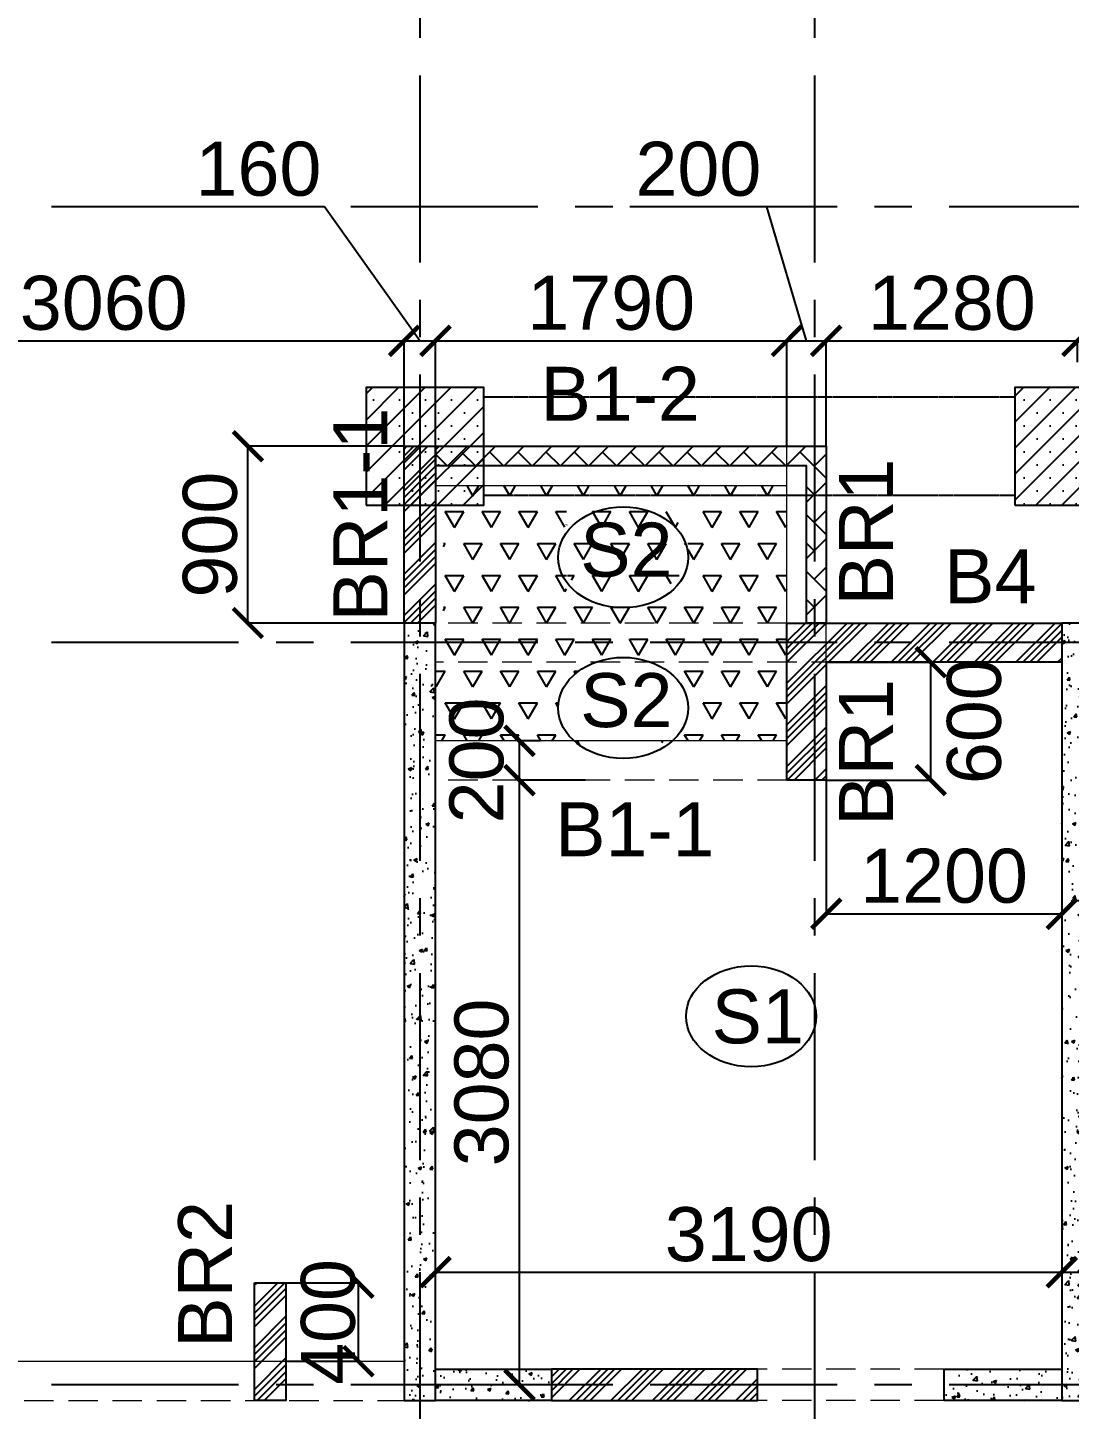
# Model space of a CAD drawing. Header units: inches. Extents: x -1898 to 127651, y -195120 to -109120.
# Drawn here: x 23325 to 28631, y -123195 to -116158 of the extents above; entities that cross this region are included whole.
import ezdxf

# ---------------------------------------------------------------- set-up
doc = ezdxf.new("R2010")
doc.units = ezdxf.units.IN
doc.header["$MEASUREMENT"] = 0
for name, pattern in [('CENTER', [50.8, 31.75, -6.35, 6.35, -6.35]), ('DASHED2', [9.525, 6.35, -3.175]), ('Hidden', [3, 2, -1])]:
    doc.linetypes.add(name, pattern=pattern)
for name, color, linetype in [('160 R.C. WALL HAT', 8, 'Continuous'), ('160 R.C.WALL', 6, 'Continuous'), ('AR-Column', 40, 'Continuous'), ('AR-Hidden', 251, 'DASHED2'), ('BAL. PARAPET WALL', 4, 'Continuous'), ('BEAM TEXT', 4, 'Continuous'), ('DIM', 251, 'Continuous'), ('GRID', 8, 'CENTER'), ('NON S.WALL HATCH', 8, 'Continuous'), ('NON STRUC R.C.WALL', 6, 'Continuous'), ('NON.STRUC.R.C.WALLS', 1, 'Continuous'), ('PARAPET WALL', 4, 'Continuous'), ('SUNKEN', 8, 'Continuous')]:
    doc.layers.add(name, color=color, linetype=linetype)
for name, color, linetype, lineweight in [('BEAMS', 3, 'Continuous', 0), ('SLAB CIR', 1, 'Continuous', 25), ('SLAB TXT', 3, 'Continuous', 0)]:
    doc.layers.add(name, color=color, linetype=linetype, lineweight=lineweight)
doc.styles.add('T200', font='sanss___.ttf', dxfattribs={"height": 275})
doc.styles.add('T300', font='sanss___.ttf', dxfattribs={"height": 350})
doc.dimstyles.new('T 200', dxfattribs={"dimtxt": 275, "dimasz": 150, "dimexe": 1, "dimexo": 0, "dimgap": 50, "dimtad": 1, "dimdec": 0, "dimrnd": 5, "dimdsep": 46, "dimtxsty": 'T200', "dimblk": 'ARCHTICK', "dimcen": 2.5, "dimdle": 1, "dimclrd": 5, "dimclre": 253, "dimclrt": 1, "dimadec": 0, "dimazin": 0, "dimtfac": 1, "dimtdec": 0, "dimtmove": 2, "dimatfit": 3, "dimfxl": 0, "dimarcsym": 0})
pattern_1 = [(45, (2346260.05, -240371.21), (-106.066017, 106.066017), []), (45, (2346295.4, -240371.21), (-106.066017, 106.066017), []), (45, (2346330.76, -240371.21), (-106.066017, 106.066017), []), (45, (2346366.12, -240371.21), (-106.066017, 106.066017), [])]
pattern_2 = [(50, (2184721.52, 112605.64), (179.315046, -15.688034), [18.75, -206.25]), (355, (2184721.52, 112605.64), (-34.687833, 188.048033), [15, -165]), (100.4514445, (2184736.47, 112604.33), (144.627212, 172.359998), [15.935048, -175.285528]), (46.1842, (2184721.52, 112655.64), (266.810333, -41.37982), [28.125, -309.375]), (96.635635, (2184743.76, 112652.2), (233.665486, 243.52965), [23.902586, -262.92844]), (351.184164, (2184721.52, 112655.64), (233.665486, 243.52965), [22.5, -247.5]), (21, (2184746.52, 112643.14), (149.226763, -100.654723), [18.75, -206.25]), (326, (2184746.52, 112643.14), (60.828833, 181.287511), [15, -165]), (71.451445, (2184758.96, 112634.75), (210.055594, 80.632788), [15.935047, -175.285528]), (37.5, (2184721.524, 112605.64), (3.0399638, 83.2234635), [0, -163, 0, -167.5, 0, -165.625]), (7.5, (2184721.52, 112605.64), (65.7673844, 98.602928), [0, -95.5, 0, -159.25, 0, -63.125]), (327.5, (2184665.774, 112605.64), (133.455609, -5.638718), [0, -62.5, 0, -195, 0, -258.75]), (317.5, (2184640.77, 112605.64), (145.7965423, 25.0262456), [0, -81.25, 0, -129.5, 0, -183.75])]
pattern_3 = [(45, (-131825.64, 75915.45), (-66.29126, 66.29126), []), (45, (-131759.35, 75915.45), (-66.29126, 66.29126), [0, -93.75])]

# ---------------------------------------------------------------- blocks, each defined once
blk = doc.blocks.new('_ARCHTICK')
at = {"color": 0, "linetype": 'ByBlock', "const_width": 0.15}
blk.add_lwpolyline([(-0.5, -0.5), (0.5, 0.5)], dxfattribs=at)
blk = doc.blocks.new('*D15')
at = {"layer": 'Defpoints', "color": 0}
for p in [(24640.4, -122550.2, 14.7), (25009.6, -122550.2), (24640.4, -122950.2, 14.7)]:
    blk.add_point(p, dxfattribs=at)
at = {"layer": 'DIM', "color": 253, "lineweight": -2}
for p, q in [((24640.4, -122550.2), (25010.6, -122550.2)), ((24640.4, -122950.2), (25010.6, -122950.2))]:
    blk.add_line(p, q, dxfattribs=at)
at = {"layer": 'DIM', "color": 5, "lineweight": -2}
blk.add_line((25009.6, -122951.2), (25009.6, -122549.2), dxfattribs=at)
at = {"layer": 'DIM', "color": 5, "lineweight": -2, "xscale": 150, "yscale": 150, "zscale": 150}
for p, rotation in [((25009.6, -122550.2), 90), ((25009.6, -122950.2), 270)]:
    blk.add_blockref('_ARCHTICK', p, dxfattribs=dict(at, rotation=rotation))
at = {"layer": 'DIM', "color": 1, "insert": (24856.2, -122750.2), "char_height": 275, "attachment_point": 5, "rotation": 90, "style": 'T200'}
blk.add_mtext('400', dxfattribs=at)
blk = doc.blocks.new('*D16')
at = {"layer": 'Defpoints', "color": 0}
for p in [(25402.4, -122512, 14.7), (28592.4, -122496.6), (28592.4, -122512, 14.7)]:
    blk.add_point(p, dxfattribs=at)
at = {"layer": 'DIM', "color": 5, "lineweight": -2}
blk.add_line((25401.4, -122496.6), (28593.4, -122496.6), dxfattribs=at)
at = {"layer": 'DIM', "color": 253, "lineweight": -2}
for p, q in [((25402.4, -122512), (25402.4, -122495.6)), ((28592.4, -122512), (28592.4, -122495.6))]:
    blk.add_line(p, q, dxfattribs=at)
at = {"layer": 'DIM', "color": 5, "lineweight": -2, "xscale": 150, "yscale": 150, "zscale": 150, "rotation": 180}
blk.add_blockref('_ARCHTICK', (25402.4, -122496.6), dxfattribs=at)
at = {"layer": 'DIM', "color": 5, "lineweight": -2, "xscale": 150, "yscale": 150, "zscale": 150}
blk.add_blockref('_ARCHTICK', (28592.4, -122496.6), dxfattribs=at)
at = {"layer": 'DIM', "color": 1, "insert": (26997.4, -122304.8), "char_height": 275, "attachment_point": 5, "style": 'T200'}
blk.add_mtext('3190', dxfattribs=at)
blk = doc.blocks.new('*D17')
at = {"layer": 'Defpoints', "color": 0}
for p in [(28592.4, -122512, 14.7), (28752.4, -122496.6), (28752.4, -122743.1, 14.7)]:
    blk.add_point(p, dxfattribs=at)
at = {"layer": 'DIM', "color": 5, "lineweight": -2}
for p, q in [((28672.4, -122496.6), (29015.8, -122078.6)), ((29015.8, -122078.6), (29688.1, -122078.6)), ((28591.4, -122496.6), (28753.4, -122496.6))]:
    blk.add_line(p, q, dxfattribs=at)
at = {"layer": 'DIM', "color": 253, "lineweight": -2}
for p, q in [((28592.4, -122512), (28592.4, -122495.6)), ((28752.4, -122743.1), (28752.4, -122495.6))]:
    blk.add_line(p, q, dxfattribs=at)
at = {"layer": 'DIM', "color": 5, "lineweight": -2, "xscale": 150, "yscale": 150, "zscale": 150, "rotation": 180}
blk.add_blockref('_ARCHTICK', (28592.4, -122496.6), dxfattribs=at)
at = {"layer": 'DIM', "color": 5, "lineweight": -2, "xscale": 150, "yscale": 150, "zscale": 150}
blk.add_blockref('_ARCHTICK', (28752.4, -122496.6), dxfattribs=at)
at = {"layer": 'DIM', "color": 1, "insert": (29352, -121886.7), "char_height": 275, "attachment_point": 5, "style": 'T200'}
blk.add_mtext('160', dxfattribs=at)
blk = doc.blocks.new('*D252')
at = {"layer": 'Defpoints', "color": 0}
for p in [(25242.4, -117753.1), (22182.4, -118290.2, 14.7), (25242.4, -118290.2, 14.7)]:
    blk.add_point(p, dxfattribs=at)
at = {"layer": 'DIM', "color": 5, "lineweight": -2}
blk.add_line((22181.4, -117753.1), (25243.4, -117753.1), dxfattribs=at)
at = {"layer": 'DIM', "color": 253, "lineweight": -2}
for p, q in [((22182.4, -118290.2), (22182.4, -117752.1)), ((25242.4, -118290.2), (25242.4, -117752.1))]:
    blk.add_line(p, q, dxfattribs=at)
at = {"layer": 'DIM', "color": 5, "lineweight": -2, "xscale": 150, "yscale": 150, "zscale": 150, "rotation": 180}
blk.add_blockref('_ARCHTICK', (22182.4, -117753.1), dxfattribs=at)
at = {"layer": 'DIM', "color": 5, "lineweight": -2, "xscale": 150, "yscale": 150, "zscale": 150}
blk.add_blockref('_ARCHTICK', (25242.4, -117753.1), dxfattribs=at)
at = {"layer": 'DIM', "color": 1, "insert": (23712.4, -117561.2), "char_height": 275, "attachment_point": 5, "style": 'T200'}
blk.add_mtext('3060', dxfattribs=at)
blk = doc.blocks.new('*D253')
at = {"layer": 'Defpoints', "color": 0}
for p in [(25402.4, -117753.1), (25242.4, -118290.2, 14.7), (25402.4, -118290.2, 14.7)]:
    blk.add_point(p, dxfattribs=at)
at = {"layer": 'DIM', "color": 5, "lineweight": -2}
for p, q in [((24836.7, -117070.3), (24164.4, -117070.3)), ((25322.4, -117753.1), (24836.7, -117070.3)), ((25241.4, -117753.1), (25403.4, -117753.1))]:
    blk.add_line(p, q, dxfattribs=at)
at = {"layer": 'DIM', "color": 253, "lineweight": -2}
for p, q in [((25242.4, -118290.2), (25242.4, -117752.1)), ((25402.4, -118290.2), (25402.4, -117752.1))]:
    blk.add_line(p, q, dxfattribs=at)
at = {"layer": 'DIM', "color": 5, "lineweight": -2, "xscale": 150, "yscale": 150, "zscale": 150, "rotation": 180}
blk.add_blockref('_ARCHTICK', (25242.4, -117753.1), dxfattribs=at)
at = {"layer": 'DIM', "color": 5, "lineweight": -2, "xscale": 150, "yscale": 150, "zscale": 150}
blk.add_blockref('_ARCHTICK', (25402.4, -117753.1), dxfattribs=at)
at = {"layer": 'DIM', "color": 1, "insert": (24500.6, -116878.4), "char_height": 275, "attachment_point": 5, "style": 'T200'}
blk.add_mtext('160', dxfattribs=at)
blk = doc.blocks.new('*D254')
at = {"layer": 'Defpoints', "color": 0}
for p in [(27192.4, -117753.1), (25402.4, -118290.2, 14.7), (27192.4, -118290.2, 14.7)]:
    blk.add_point(p, dxfattribs=at)
at = {"layer": 'DIM', "color": 5, "lineweight": -2}
blk.add_line((25401.4, -117753.1), (27193.4, -117753.1), dxfattribs=at)
at = {"layer": 'DIM', "color": 253, "lineweight": -2}
for p, q in [((25402.4, -118290.2), (25402.4, -117752.1)), ((27192.4, -118290.2), (27192.4, -117752.1))]:
    blk.add_line(p, q, dxfattribs=at)
at = {"layer": 'DIM', "color": 5, "lineweight": -2, "xscale": 150, "yscale": 150, "zscale": 150, "rotation": 180}
blk.add_blockref('_ARCHTICK', (25402.4, -117753.1), dxfattribs=at)
at = {"layer": 'DIM', "color": 5, "lineweight": -2, "xscale": 150, "yscale": 150, "zscale": 150}
blk.add_blockref('_ARCHTICK', (27192.4, -117753.1), dxfattribs=at)
at = {"layer": 'DIM', "color": 1, "insert": (26297.4, -117561.4), "char_height": 275, "attachment_point": 5, "style": 'T200'}
blk.add_mtext('1790', dxfattribs=at)
blk = doc.blocks.new('*D255')
at = {"layer": 'Defpoints', "color": 0}
for p in [(27392.4, -117753.1), (27192.4, -118290.2, 14.7), (27392.4, -118290.2, 14.7)]:
    blk.add_point(p, dxfattribs=at)
at = {"layer": 'DIM', "color": 5, "lineweight": -2}
for p, q in [((27090.5, -117070.3), (26392.2, -117070.3)), ((27292.4, -117753.1), (27090.5, -117070.3)), ((27191.4, -117753.1), (27393.4, -117753.1))]:
    blk.add_line(p, q, dxfattribs=at)
at = {"layer": 'DIM', "color": 253, "lineweight": -2}
for p, q in [((27192.4, -118290.2), (27192.4, -117752.1)), ((27392.4, -118290.2), (27392.4, -117752.1))]:
    blk.add_line(p, q, dxfattribs=at)
at = {"layer": 'DIM', "color": 5, "lineweight": -2, "xscale": 150, "yscale": 150, "zscale": 150, "rotation": 180}
blk.add_blockref('_ARCHTICK', (27192.4, -117753.1), dxfattribs=at)
at = {"layer": 'DIM', "color": 5, "lineweight": -2, "xscale": 150, "yscale": 150, "zscale": 150}
blk.add_blockref('_ARCHTICK', (27392.4, -117753.1), dxfattribs=at)
at = {"layer": 'DIM', "color": 1, "insert": (26741.3, -116878.6), "char_height": 275, "attachment_point": 5, "style": 'T200'}
blk.add_mtext('200', dxfattribs=at)
blk = doc.blocks.new('*D256')
at = {"layer": 'Defpoints', "color": 0}
for p in [(28672.4, -117753.1), (28672.4, -117861.4, 14.7), (27392.4, -118290.2, 14.7)]:
    blk.add_point(p, dxfattribs=at)
at = {"layer": 'DIM', "color": 5, "lineweight": -2}
blk.add_line((27391.4, -117753.1), (28673.4, -117753.1), dxfattribs=at)
at = {"layer": 'DIM', "color": 253, "lineweight": -2}
for p, q in [((27392.4, -118290.2), (27392.4, -117752.1)), ((28672.4, -117861.4), (28672.4, -117752.1))]:
    blk.add_line(p, q, dxfattribs=at)
at = {"layer": 'DIM', "color": 5, "lineweight": -2, "xscale": 150, "yscale": 150, "zscale": 150, "rotation": 180}
blk.add_blockref('_ARCHTICK', (27392.4, -117753.1), dxfattribs=at)
at = {"layer": 'DIM', "color": 5, "lineweight": -2, "xscale": 150, "yscale": 150, "zscale": 150}
blk.add_blockref('_ARCHTICK', (28672.4, -117753.1), dxfattribs=at)
at = {"layer": 'DIM', "color": 1, "insert": (28032.4, -117561.4), "char_height": 275, "attachment_point": 5, "style": 'T200'}
blk.add_mtext('1280', dxfattribs=at)
blk = doc.blocks.new('*D257')
at = {"layer": 'Defpoints', "color": 0}
for p in [(29952.4, -117753.1), (28672.4, -117861.4, 14.7), (29952.4, -118290.2, 14.7)]:
    blk.add_point(p, dxfattribs=at)
at = {"layer": 'DIM', "color": 5, "lineweight": -2}
blk.add_line((28671.4, -117753.1), (29953.4, -117753.1), dxfattribs=at)
at = {"layer": 'DIM', "color": 253, "lineweight": -2}
for p, q in [((28672.4, -117861.4), (28672.4, -117752.1)), ((29952.4, -118290.2), (29952.4, -117752.1))]:
    blk.add_line(p, q, dxfattribs=at)
at = {"layer": 'DIM', "color": 5, "lineweight": -2, "xscale": 150, "yscale": 150, "zscale": 150, "rotation": 180}
blk.add_blockref('_ARCHTICK', (28672.4, -117753.1), dxfattribs=at)
at = {"layer": 'DIM', "color": 5, "lineweight": -2, "xscale": 150, "yscale": 150, "zscale": 150}
blk.add_blockref('_ARCHTICK', (29952.4, -117753.1), dxfattribs=at)
at = {"layer": 'DIM', "color": 1, "insert": (29312.4, -117561.4), "char_height": 275, "attachment_point": 5, "style": 'T200'}
blk.add_mtext('1280', dxfattribs=at)
blk = doc.blocks.new('*D266')
at = {"layer": 'Defpoints', "color": 0}
for p in [(24446.7, -118290.2), (25242.4, -118290.2), (25242.4, -119190.2, 14.7)]:
    blk.add_point(p, dxfattribs=at)
at = {"layer": 'DIM', "color": 253, "lineweight": -2}
for p, q in [((25242.4, -118290.2), (24445.7, -118290.2)), ((25242.4, -119190.2), (24445.7, -119190.2))]:
    blk.add_line(p, q, dxfattribs=at)
at = {"layer": 'DIM', "color": 5, "lineweight": -2}
blk.add_line((24446.7, -119191.2), (24446.7, -118289.2), dxfattribs=at)
at = {"layer": 'DIM', "color": 5, "lineweight": -2, "xscale": 150, "yscale": 150, "zscale": 150}
for p, rotation in [((24446.7, -118290.2), 90), ((24446.7, -119190.2), 270)]:
    blk.add_blockref('_ARCHTICK', p, dxfattribs=dict(at, rotation=rotation))
at = {"layer": 'DIM', "color": 1, "insert": (24255, -118740.2), "char_height": 275, "attachment_point": 5, "rotation": 90, "style": 'T200'}
blk.add_mtext('900', dxfattribs=at)
blk = doc.blocks.new('*D267')
at = {"layer": 'Defpoints', "color": 0}
for p in [(27392.4, -119390.2, 14.7), (27924.8, -119390.2), (27392.4, -119990.2, 14.7)]:
    blk.add_point(p, dxfattribs=at)
at = {"layer": 'DIM', "color": 253, "lineweight": -2}
for p, q in [((27392.4, -119390.2), (27925.8, -119390.2)), ((27392.4, -119990.2), (27925.8, -119990.2))]:
    blk.add_line(p, q, dxfattribs=at)
at = {"layer": 'DIM', "color": 5, "lineweight": -2}
blk.add_line((27924.8, -119991.2), (27924.8, -119389.2), dxfattribs=at)
at = {"layer": 'DIM', "color": 5, "lineweight": -2, "xscale": 150, "yscale": 150, "zscale": 150}
for p, rotation in [((27924.8, -119390.2), 90), ((27924.8, -119990.2), 270)]:
    blk.add_blockref('_ARCHTICK', p, dxfattribs=dict(at, rotation=rotation))
at = {"layer": 'DIM', "color": 1, "insert": (28146.7, -119690.2), "char_height": 275, "attachment_point": 5, "rotation": 90, "style": 'T200'}
blk.add_mtext('600', dxfattribs=at)
blk = doc.blocks.new('*D269')
at = {"layer": 'Defpoints', "color": 0}
for p in [(25830.1, -119990.2), (26165.6, -119990.2, 14.7), (26165.6, -123070.2, 14.7)]:
    blk.add_point(p, dxfattribs=at)
at = {"layer": 'DIM', "color": 253, "lineweight": -2}
for p, q in [((26165.6, -119990.2), (25829.1, -119990.2)), ((26165.6, -123070.2), (25829.1, -123070.2))]:
    blk.add_line(p, q, dxfattribs=at)
at = {"layer": 'DIM', "color": 5, "lineweight": -2}
blk.add_line((25830.1, -123071.2), (25830.1, -119989.2), dxfattribs=at)
at = {"layer": 'DIM', "color": 5, "lineweight": -2, "xscale": 150, "yscale": 150, "zscale": 150}
for p, rotation in [((25830.1, -119990.2), 90), ((25830.1, -123070.2), 270)]:
    blk.add_blockref('_ARCHTICK', p, dxfattribs=dict(at, rotation=rotation))
at = {"layer": 'DIM', "color": 1, "insert": (25638.2, -121530.2), "char_height": 275, "attachment_point": 5, "rotation": 90, "style": 'T200'}
blk.add_mtext('3080', dxfattribs=at)
blk = doc.blocks.new('*D270')
at = {"layer": 'Defpoints', "color": 0}
for p in [(25830.1, -119790.2), (25936.9, -119790.2, 14.7), (26165.6, -119990.2, 14.7)]:
    blk.add_point(p, dxfattribs=at)
at = {"layer": 'DIM', "color": 253, "lineweight": -2}
for p, q in [((25936.9, -119790.2), (25829.1, -119790.2)), ((26165.6, -119990.2), (25829.1, -119990.2))]:
    blk.add_line(p, q, dxfattribs=at)
at = {"layer": 'DIM', "color": 5, "lineweight": -2}
blk.add_line((25830.1, -119991.2), (25830.1, -119789.2), dxfattribs=at)
at = {"layer": 'DIM', "color": 5, "lineweight": -2, "xscale": 150, "yscale": 150, "zscale": 150}
for p, rotation in [((25830.1, -119790.2), 90), ((25830.1, -119990.2), 270)]:
    blk.add_blockref('_ARCHTICK', p, dxfattribs=dict(at, rotation=rotation))
at = {"layer": 'DIM', "color": 1, "insert": (25612.4, -119890.2), "char_height": 275, "attachment_point": 5, "rotation": 90, "style": 'T200'}
blk.add_mtext('200', dxfattribs=at)
blk = doc.blocks.new('*D774')
at = {"layer": 'Defpoints', "color": 0}
for p in [(27392.4, -119990.2), (28592.4, -119990.2, 14.7), (28592.4, -120671)]:
    blk.add_point(p, dxfattribs=at)
at = {"layer": 'DIM', "color": 253, "lineweight": -2}
for p, q in [((27392.4, -119990.2), (27392.4, -120672)), ((28592.4, -119990.2), (28592.4, -120672))]:
    blk.add_line(p, q, dxfattribs=at)
at = {"layer": 'DIM', "color": 5, "lineweight": -2}
blk.add_line((27391.4, -120671), (28593.4, -120671), dxfattribs=at)
at = {"layer": 'DIM', "color": 5, "lineweight": -2, "xscale": 150, "yscale": 150, "zscale": 150, "rotation": 180}
blk.add_blockref('_ARCHTICK', (27392.4, -120671), dxfattribs=at)
at = {"layer": 'DIM', "color": 5, "lineweight": -2, "xscale": 150, "yscale": 150, "zscale": 150}
blk.add_blockref('_ARCHTICK', (28592.4, -120671), dxfattribs=at)
at = {"layer": 'DIM', "color": 1, "insert": (27992.4, -120479.4), "char_height": 275, "attachment_point": 5, "style": 'T200'}
blk.add_mtext('1200', dxfattribs=at)
blk = doc.blocks.new('A$C02A55DAE')
at = {"layer": 'NON S.WALL HATCH'}
h = blk.add_hatch(dxfattribs=at)
h.set_pattern_fill('SACNCR', color=256, scale=1000)
h.set_pattern_definition(pattern_3)
h.paths.add_polyline_path([(19886.1, 600), (20486.1, 600), (20486.1, 1200), (19886.1, 1200)])
h = blk.add_hatch(dxfattribs=at)
h.set_pattern_fill('SACNCR', color=256, scale=1000)
h.set_pattern_definition(pattern_3)
h.paths.add_polyline_path([(23190, 600), (23790, 600), (23790, 1200), (23190, 1200)])
at = {"layer": 'AR-Column', "color": 4, "elevation": -29.5}
for points in [[(19886.1, 600), (20486.1, 600), (20486.1, 1200), (19886.1, 1200)], [(23190, 600), (23790, 600), (23790, 1200), (23190, 1200)]]:
    blk.add_lwpolyline(points, close=True, dxfattribs=at)
at = {"layer": 'AR-Hidden', "ltscale": 0.009}
for p, q in [((23196.1, 1150, -29.5), (20486.1, 1150, -29.5)), ((23196.1, 650, -29.5), (20486.1, 650, -29.5))]:
    blk.add_line(p, q, dxfattribs=at)

msp = doc.modelspace()

# ---------------------------------------------------------------- hatches: boundary and pattern name
at = {"layer": '160 R.C. WALL HAT'}
h = msp.add_hatch(dxfattribs=at)
h.set_pattern_fill('AR-CONC', color=256, scale=25)
h.set_pattern_definition(pattern_2)
h.paths.add_polyline_path([(25402.4, -119190.2), (25242.4, -119190.2), (25242.4, -123150.2), (25402.4, -123150.2)])
h = msp.add_hatch(dxfattribs=at)
h.set_pattern_fill('AR-CONC', color=256, scale=25)
h.set_pattern_definition(pattern_2)
h.paths.add_polyline_path([(28752.4, -119190.2), (28592.4, -119190.2), (28592.4, -123150.2), (28752.4, -123150.2)])
h = msp.add_hatch(dxfattribs=at)
h.set_pattern_fill('AR-CONC', color=256, scale=25)
h.set_pattern_definition(pattern_2)
h.paths.add_polyline_path([(25402.4, -122990.2), (25992.4, -122990.2), (25992.4, -123150.2), (25402.4, -123150.2)])
h = msp.add_hatch(dxfattribs=at)
h.set_pattern_fill('AR-CONC', color=256, scale=25)
h.set_pattern_definition(pattern_2)
h.paths.add_polyline_path([(27992.4, -122990.2), (27992.4, -123150.2), (28592.4, -123150.2), (28592.4, -122990.2)])
at = {"layer": 'BAL. PARAPET WALL'}
h = msp.add_hatch(dxfattribs=at)
h.set_pattern_fill('AR-HBONE', color=256, angle=-90, style=0)
h.set_pattern_definition([(315, (521963.72, 2006768.09), (143.684098, -4e-14), [304.8, -101.6]), (45, (522035.56, 2006696.24), (143.684098, -4e-14), [304.8, -101.6])])
h.paths.add_polyline_path([(25402.4, -118390.2), (25402.4, -118290.2), (27392.4, -118290.2), (27392.4, -119190.2), (27292.4, -119190.2), (27292.4, -118390.2)])
at = {"layer": 'NON STRUC R.C.WALL'}
h = msp.add_hatch(dxfattribs=at)
h.set_pattern_fill('ANSI34', color=1, scale=200)
h.set_pattern_definition([(45, (2346260.05, -240411.21), (-106.066017, 106.066017), []), (45, (2346295.4, -240411.21), (-106.066017, 106.066017), []), (45, (2346330.76, -240411.21), (-106.066017, 106.066017), []), (45, (2346366.12, -240411.21), (-106.066017, 106.066017), [])])
h.paths.add_polyline_path([(25402.4, -119190.2), (25242.4, -119190.2), (25242.4, -118290.2), (25402.4, -118290.2)])
h = msp.add_hatch(dxfattribs=at)
h.set_pattern_fill('ANSI34', color=1, scale=200)
h.set_pattern_definition(pattern_1)
h.paths.add_polyline_path([(28592.4, -119390.2), (27392.4, -119390.2), (27392.4, -119990.2), (27192.4, -119990.2), (27192.4, -119190.2), (28592.4, -119190.2)])
h = msp.add_hatch(dxfattribs=at)
h.set_pattern_fill('ANSI34', color=1, scale=200)
h.set_pattern_definition([(45, (2351000.05, -240971.21), (-106.066017, 106.066017), []), (45, (2351035.4, -240971.21), (-106.066017, 106.066017), []), (45, (2351070.76, -240971.21), (-106.066017, 106.066017), []), (45, (2351106.12, -240971.21), (-106.066017, 106.066017), [])])
h.paths.add_polyline_path([(24480.4, -122550.2), (24640.4, -122550.2), (24640.4, -123150.2), (24480.4, -123150.2)])
h = msp.add_hatch(dxfattribs=at)
h.set_pattern_fill('ANSI34', color=1, scale=200)
h.set_pattern_definition(pattern_1)
h.paths.add_polyline_path([(27042.4, -122990.2), (25992.4, -122990.2), (25992.4, -123150.2), (27042.4, -123150.2)])
at = {"layer": 'SUNKEN'}
h = msp.add_hatch(dxfattribs=at)
h.set_pattern_fill('TRIANG', color=256, scale=500)
h.set_pattern_definition([(60, (2301842.9, -345548.81), (-93.75, 162.379763), [93.75, -93.75]), (120, (2301842.9, -345548.81), (-187.5, 1e-07), [93.75, -93.75]), (0, (2301796.02, -345467.62), (93.75, 162.379763), [93.75, -93.75])])
h.paths.add_polyline_path([(25442.4, -118490.2), (27192.4, -118490.2), (27192.4, -119190.2), (25442.4, -119190.2)])
edge = h.paths.add_edge_path(flags=16)
edge.add_ellipse((26358.4, -118815.9), major_axis=(-331, 0), ratio=0.77685, start_angle=0, end_angle=360)
h.paths.add_polyline_path([(25402.4, -119190.2), (27192.4, -119190.2), (27192.4, -119390.2), (25402.4, -119390.2)])
h.paths.add_polyline_path([(26068.8, -119034), (26068.8, -118602.8), (26673.9, -118602.8), (26673.9, -119034)], flags=16)
edge = h.paths.add_edge_path()
edge.add_line((26200.6, -119396.5), (26189.1, -119401.6))
edge.add_line((26189.1, -119401.6), (26178, -119407))
edge.add_line((26178, -119407), (26167.1, -119412.7))
edge.add_line((26167.1, -119412.7), (26156.5, -119418.8))
edge.add_line((26156.5, -119418.8), (26146.2, -119425.2))
edge.add_line((26146.2, -119425.2), (26136.3, -119431.9))
edge.add_line((26136.3, -119431.9), (26126.7, -119438.9))
edge.add_line((26126.7, -119438.9), (26117.5, -119446.2))
edge.add_line((26117.5, -119446.2), (26108.7, -119453.8))
edge.add_line((26108.7, -119453.8), (26100.2, -119461.6))
edge.add_line((26100.2, -119461.6), (26092.2, -119469.7))
edge.add_line((26092.2, -119469.7), (26084.6, -119478.1))
edge.add_line((26084.6, -119478.1), (26077.4, -119486.7))
edge.add_line((26077.4, -119486.7), (26070.7, -119495.4))
edge.add_line((26070.7, -119495.4), (26064.4, -119504.4))
edge.add_line((26064.4, -119504.4), (26058.6, -119513.6))
edge.add_line((26058.6, -119513.6), (26053.3, -119523))
edge.add_line((26053.3, -119523), (26048.4, -119532.5))
edge.add_line((26048.4, -119532.5), (26044, -119542.1))
edge.add_line((26044, -119542.1), (26040.2, -119551.9))
edge.add_line((26040.2, -119551.9), (26036.8, -119561.8))
edge.add_line((26036.8, -119561.8), (26033.9, -119571.7))
edge.add_line((26033.9, -119571.7), (26031.6, -119581.8))
edge.add_line((26031.6, -119581.8), (26029.8, -119591.9))
edge.add_line((26029.8, -119591.9), (26028.5, -119602.1))
edge.add_line((26028.5, -119602.1), (26027.7, -119612.3))
edge.add_line((26027.7, -119612.3), (26027.4, -119622.5))
edge.add_line((26027.4, -119622.5), (26027.7, -119632.8))
edge.add_line((26027.7, -119632.8), (26028.5, -119643))
edge.add_line((26028.5, -119643), (26029.8, -119653.1))
edge.add_line((26029.8, -119653.1), (26031.6, -119663.3))
edge.add_line((26031.6, -119663.3), (26033.9, -119673.3))
edge.add_line((26033.9, -119673.3), (26036.8, -119683.3))
edge.add_line((26036.8, -119683.3), (26040.2, -119693.2))
edge.add_line((26040.2, -119693.2), (26044, -119703))
edge.add_line((26044, -119703), (26048.4, -119712.6))
edge.add_line((26048.4, -119712.6), (26053.3, -119722.1))
edge.add_line((26053.3, -119722.1), (26058.6, -119731.5))
edge.add_line((26058.6, -119731.5), (26064.4, -119740.6))
edge.add_line((26064.4, -119740.6), (26070.7, -119749.6))
edge.add_line((26070.7, -119749.6), (26077.4, -119758.4))
edge.add_line((26077.4, -119758.4), (26084.6, -119767))
edge.add_line((26084.6, -119767), (26092.2, -119775.3))
edge.add_line((26092.2, -119775.3), (26100.2, -119783.4))
edge.add_line((26100.2, -119783.4), (26108.7, -119791.3))
edge.add_line((26108.7, -119791.3), (26117.5, -119798.9))
edge.add_line((26117.5, -119798.9), (26126.7, -119806.2))
edge.add_line((26126.7, -119806.2), (26136.3, -119813.2))
edge.add_line((26136.3, -119813.2), (26146.2, -119819.9))
edge.add_line((26146.2, -119819.9), (26156.5, -119826.3))
edge.add_line((26156.5, -119826.3), (26163.3, -119830.2))
edge.add_line((26163.3, -119790.2), (25402.4, -119790.2))
edge.add_line((25402.4, -119790.2), (25402.4, -119390.2))
edge.add_line((25402.4, -119390.2), (26216.8, -119390.2))
edge.add_line((26216.8, -119390.2), (26212.3, -119391.8))
edge.add_line((26212.3, -119391.8), (26200.6, -119396.5))
edge = h.paths.add_edge_path()
edge.add_line((26504.6, -119391.8), (26500.1, -119390.2))
edge.add_line((26500.1, -119390.2), (27232.4, -119390.2))
edge.add_line((27192.4, -119390.2), (27192.4, -119830.2))
edge.add_line((27232.4, -119790.2), (26553.5, -119790.2))
edge.add_line((26553.5, -119790.2), (26560.4, -119826.3))
edge.add_line((26560.4, -119826.3), (26570.6, -119819.9))
edge.add_line((26570.6, -119819.9), (26580.6, -119813.2))
edge.add_line((26580.6, -119813.2), (26590.1, -119806.2))
edge.add_line((26590.1, -119806.2), (26599.4, -119798.9))
edge.add_line((26599.4, -119798.9), (26608.2, -119791.3))
edge.add_line((26608.2, -119791.3), (26616.6, -119783.4))
edge.add_line((26616.6, -119783.4), (26624.7, -119775.3))
edge.add_line((26624.7, -119775.3), (26632.3, -119767))
edge.add_line((26632.3, -119767), (26639.4, -119758.4))
edge.add_line((26639.4, -119758.4), (26646.2, -119749.6))
edge.add_line((26646.2, -119749.6), (26652.4, -119740.6))
edge.add_line((26652.4, -119740.6), (26658.3, -119731.5))
edge.add_line((26658.3, -119731.5), (26663.6, -119722.1))
edge.add_line((26663.6, -119722.1), (26668.4, -119712.6))
edge.add_line((26668.4, -119712.6), (26672.8, -119703))
edge.add_line((26672.8, -119703), (26676.7, -119693.2))
edge.add_line((26676.7, -119693.2), (26680, -119683.3))
edge.add_line((26680, -119683.3), (26682.9, -119673.3))
edge.add_line((26682.9, -119673.3), (26685.2, -119663.3))
edge.add_line((26685.2, -119663.3), (26687.1, -119653.1))
edge.add_line((26687.1, -119653.1), (26688.4, -119643))
edge.add_line((26688.4, -119643), (26689.2, -119632.8))
edge.add_line((26689.2, -119632.8), (26689.4, -119622.5))
edge.add_line((26689.4, -119622.5), (26689.2, -119612.3))
edge.add_line((26689.2, -119612.3), (26688.4, -119602.1))
edge.add_line((26688.4, -119602.1), (26687.1, -119591.9))
edge.add_line((26687.1, -119591.9), (26685.2, -119581.8))
edge.add_line((26685.2, -119581.8), (26682.9, -119571.7))
edge.add_line((26682.9, -119571.7), (26680, -119561.8))
edge.add_line((26680, -119561.8), (26676.7, -119551.9))
edge.add_line((26676.7, -119551.9), (26672.8, -119542.1))
edge.add_line((26672.8, -119542.1), (26668.4, -119532.5))
edge.add_line((26668.4, -119532.5), (26663.6, -119523))
edge.add_line((26663.6, -119523), (26658.3, -119513.6))
edge.add_line((26658.3, -119513.6), (26652.4, -119504.4))
edge.add_line((26652.4, -119504.4), (26646.2, -119495.4))
edge.add_line((26646.2, -119495.4), (26639.4, -119486.7))
edge.add_line((26639.4, -119486.7), (26632.3, -119478.1))
edge.add_line((26632.3, -119478.1), (26624.7, -119469.7))
edge.add_line((26624.7, -119469.7), (26616.6, -119461.6))
edge.add_line((26616.6, -119461.6), (26608.2, -119453.8))
edge.add_line((26608.2, -119453.8), (26599.4, -119446.2))
edge.add_line((26599.4, -119446.2), (26590.1, -119438.9))
edge.add_line((26590.1, -119438.9), (26580.6, -119431.9))
edge.add_line((26580.6, -119431.9), (26570.6, -119425.2))
edge.add_line((26570.6, -119425.2), (26560.4, -119418.8))
edge.add_line((26560.4, -119418.8), (26549.8, -119412.7))
edge.add_line((26549.8, -119412.7), (26538.9, -119407))
edge.add_line((26538.9, -119407), (26527.7, -119401.6))
edge.add_line((26527.7, -119401.6), (26516.3, -119396.5))
edge.add_line((26516.3, -119396.5), (26504.6, -119391.8))

# ---------------------------------------------------------------- linework, layer by layer
at = {"layer": '160 R.C.WALL'}
for p, q in [((25402.4, -122990.2, 14.7), (25992.4, -122990.2, 14.7)), ((25992.4, -122990.2, 14.7), (25992.4, -123150.2, 14.7)), ((25992.4, -123150.2, 14.7), (25402.4, -123150.2, 14.7))]:
    msp.add_line(p, q, dxfattribs=at)
at = {"layer": '160 R.C.WALL', "elevation": 14.7}
for points in [[(25242.4, -123150.2), (25402.4, -123150.2), (25402.4, -119190.2), (25242.4, -119190.2)], [(28592.4, -123150.2), (28752.4, -123150.2), (28752.4, -119190.2), (28592.4, -119190.2)]]:
    msp.add_lwpolyline(points, close=True, dxfattribs=at)
msp.add_lwpolyline([(28592.4, -123150.2), (27992.4, -123150.2), (27992.4, -122990.2), (28592.4, -122990.2)], dxfattribs=at)
at = {"layer": 'BAL. PARAPET WALL', "elevation": 14.7}
msp.add_lwpolyline([(25402.4, -118390.2), (25402.4, -118290.2), (27392.4, -118290.2), (27392.4, -119190.2), (27292.4, -119190.2), (27292.4, -118390.2), (25402.4, -118390.2)], dxfattribs=at)
at = {"layer": 'BEAMS', "color": 4, "linetype": 'Continuous', "ltscale": 0.01}
for p, q in [((25402.4, -118290.2, 14.7), (27392.4, -118290.2, 14.7)), ((27192.4, -119990.2, 14.7), (27192.4, -118290.2, 14.7)), ((27392.4, -119990.2, 14.7), (27392.4, -118290.2, 14.7)), ((25402.4, -118490.2, 14.7), (27192.4, -118490.2, 14.7)), ((28592.4, -119190.2, 14.7), (27192.4, -119190.2, 14.7)), ((27192.4, -119790.2, 14.7), (25402.4, -119790.2, 14.7)), ((22182.4, -122950.2, 14.7), (25242.4, -122950.2, 14.7))]:
    msp.add_line(p, q, dxfattribs=at)
at = {"layer": 'BEAMS', "linetype": 'Hidden', "ltscale": 75}
for p, q in [((27192.4, -119190.2, 14.7), (25402.4, -119190.2, 14.7)), ((28592.4, -119390.2, 14.7), (25402.4, -119390.2, 14.7)), ((27192.4, -119990.2, 14.7), (25402.4, -119990.2, 14.7)), ((27992.4, -122990.2, 14.7), (25992.4, -122990.2, 14.7)), ((22182.4, -123150.2, 14.7), (25242.4, -123150.2, 14.7)), ((27992.4, -123150.2, 14.7), (25992.4, -123150.2, 14.7))]:
    msp.add_line(p, q, dxfattribs=at)
at = {"layer": 'GRID', "ltscale": 30}
for p, q in [((25322.4, -111829.1, 14.7), (25322.4, -143550.6, 14.7)), ((27332.4, -111829.1, 14.7), (27332.4, -143550.6, 14.7)), ((86883.8, -117070.3, 14.7), (739.5, -117070.3, 14.7)), ((86883.8, -119290.2, 14.7), (739.5, -119290.2, 14.7)), ((86883.8, -123070.2, 14.7), (739.5, -123070.2, 14.7))]:
    msp.add_line(p, q, dxfattribs=at)
at = {"layer": 'NON.STRUC.R.C.WALLS', "elevation": 14.7}
for points in [[(25402.4, -119190.2), (25242.4, -119190.2), (25242.4, -118290.2), (25402.4, -118290.2)], [(24480.4, -122550.2), (24640.4, -122550.2), (24640.4, -123150.2), (24480.4, -123150.2)], [(27042.4, -122990.2), (25992.4, -122990.2), (25992.4, -123150.2), (27042.4, -123150.2)]]:
    msp.add_lwpolyline(points, close=True, dxfattribs=at)
msp.add_lwpolyline([(28592.4, -119390.2), (27392.4, -119390.2), (27392.4, -119990.2), (27192.4, -119990.2), (27192.4, -119190.2), (28592.4, -119190.2)], dxfattribs=at)
at = {"layer": 'PARAPET WALL'}
msp.add_line((27392.4, -119990.2, 14.7), (27192.4, -119990.2, 14.7), dxfattribs=at)
at = {"layer": 'SLAB CIR'}
for centre in [(26358.4, -118855.9, -0.7), (26358.4, -119622.5, -0.7), (27009.5, -121193.3, -0.7)]:
    msp.add_ellipse(centre, major_axis=(-331, 0), ratio=0.77685, dxfattribs=at)

# ---------------------------------------------------------------- block references
at = {"layer": 'DIM', "color": 1}
msp.add_blockref('A$C02A55DAE', (5162.4, -119190.2, 29.5), dxfattribs=at)

# ---------------------------------------------------------------- texts
at = {"layer": 'BEAM TEXT', "style": 'T300'}
for s, p in [('B1-2', (25937.7, -118160.2)), ('B4', (27993.3, -119089.3)), ('B1-1', (26012.1, -120378.4))]:
    msp.add_text(s, height=275, dxfattribs=at).set_placement(p)
for s, p in [('BR1-1', (25157, -119182.6)), ('BR1', (27732.3, -119100.3)), ('BR1', (27732.3, -120222.5)), ('BR2', (24366.5, -122881.3))]:
    msp.add_text(s, height=275, rotation=90, dxfattribs=at).set_placement(p)
at = {"layer": 'SLAB TXT', "style": 'T300'}
for s, p in [('S2', (26139.5, -118953.9)), ('S2', (26139.5, -119720.5)), ('S1', (26808.8, -121331.3))]:
    msp.add_text(s, height=275, dxfattribs=at).set_placement(p)

# ---------------------------------------------------------------- dimensions: what is measured, and where the dimension line sits
at = {"layer": 'DIM'}
for base, p1, p2, picture, middle in [((25402.4, -117753.1), (25242.4, -118290.2, 14.7), (25402.4, -118290.2, 14.7), '*D253', (24786.7, -117070.3)), ((27392.4, -117753.1), (27192.4, -118290.2, 14.7), (27392.4, -118290.2, 14.7), '*D255', (27040.5, -117070.3)), ((28752.4, -122496.6), (28592.4, -122512, 14.7), (28752.4, -122743.1, 14.7), '*D17', (29065.8, -122078.6))]:
    dim = msp.add_linear_dim(base=base, p1=p1, p2=p2, dimstyle='T 200', override={"dimtmove": 1}, dxfattribs=at)
    dim.commit()
    dim.dimension.update_dxf_attribs({"geometry": picture, "text_midpoint": middle, "dimtype": 160})
for base, p1, p2, picture, middle in [((25242.4, -117753.1), (22182.4, -118290.2, 14.7), (25242.4, -118290.2, 14.7), '*D252', (23712.4, -117561.2)), ((27192.4, -117753.1), (25402.4, -118290.2, 14.7), (27192.4, -118290.2, 14.7), '*D254', (26297.4, -117561.4)), ((28672.4, -117753.1), (27392.4, -118290.2, 14.7), (28672.4, -117861.4, 14.7), '*D256', (28032.4, -117561.4)), ((29952.4, -117753.1), (28672.4, -117861.4, 14.7), (29952.4, -118290.2, 14.7), '*D257', (29312.4, -117561.4)), ((28592.4, -122496.6), (25402.4, -122512, 14.7), (28592.4, -122512, 14.7), '*D16', (26997.4, -122304.8))]:
    dim = msp.add_linear_dim(base=base, p1=p1, p2=p2, dimstyle='T 200', dxfattribs=at)
    dim.commit()
    dim.dimension.update_dxf_attribs({"geometry": picture, "text_midpoint": middle})
for base, p1, p2, picture, middle in [((24446.7, -118290.2), (25242.4, -119190.2, 14.7), (25242.4, -118290.2), '*D266', (24255, -118740.2)), ((25830.1, -119790.2), (26165.6, -119990.2, 14.7), (25936.9, -119790.2, 14.7), '*D270', (25612.4, -119890.2)), ((25830.1, -119990.2), (26165.6, -123070.2, 14.7), (26165.6, -119990.2, 14.7), '*D269', (25638.2, -121530.2))]:
    dim = msp.add_linear_dim(base=base, p1=p1, p2=p2, angle=90, dimstyle='T 200', dxfattribs=at)
    dim.commit()
    dim.dimension.update_dxf_attribs({"geometry": picture, "text_midpoint": middle})
for base, p1, p2, picture, middle in [((27924.8, -119390.2), (27392.4, -119990.2, 14.7), (27392.4, -119390.2, 14.7), '*D267', (28146.7, -119690.2)), ((25009.6, -122550.2), (24640.4, -122950.2, 14.7), (24640.4, -122550.2, 14.7), '*D15', (24856.2, -122750.2))]:
    dim = msp.add_linear_dim(base=base, p1=p1, p2=p2, angle=90, dimstyle='T 200', dxfattribs=at)
    dim.commit()
    dim.dimension.update_dxf_attribs({"geometry": picture, "text_midpoint": middle, "dimtype": 160})
dim = msp.add_linear_dim(base=(28592.4, -120671), p1=(27392.4, -119990.2), p2=(28592.4, -119990.2, 14.7), angle=180, dimstyle='T 200', override={"dimarcsym": 2}, dxfattribs=at)
dim.commit()
dim.dimension.update_dxf_attribs({"geometry": '*D774', "text_midpoint": (27992.4, -120479.4)})

doc.saveas('drawing.dxf')
